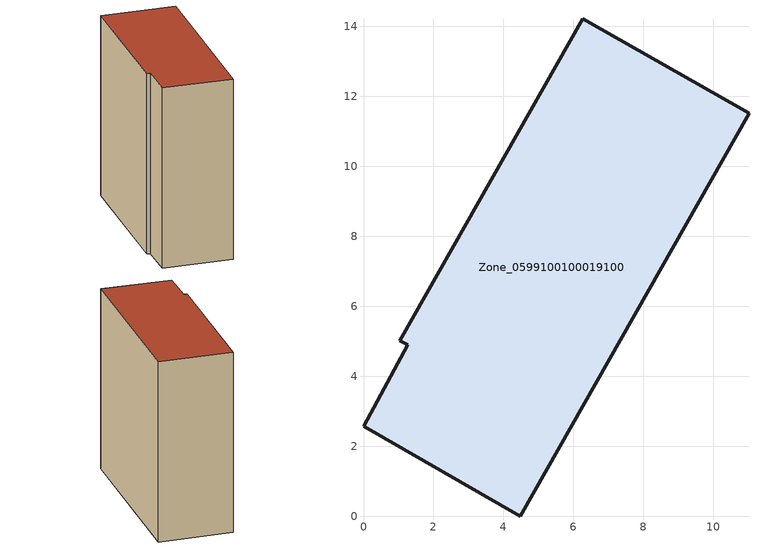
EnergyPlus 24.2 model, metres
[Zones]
Zone_0599100100019100
 floor ground (C_G): 6.27,14.22 11.02,11.52 4.47,0 0,2.58 1.26,4.9 1.04,5.01 z4.21
 wall outside (C_F): 4.47,0 11.02,11.52 6.27,14.22 1.04,5.01 1.26,4.9 0,2.58 4.47,0 z4.21:17.88
 roof outside (C_R): 11.02,11.52 6.27,14.22 1.04,5.01 1.26,4.9 0,2.58 4.47,0 z17.88
[BUILDING]
Pand.0599100100019100: North Axis=0; Terrain=City; Loads Convergence Tolerance Value=0.04; Temperature Convergence Tolerance Value=0.4; Solar Distribution=FullExterior; Maximum Number of Warmup Days=25; Minimum Number of Warmup Days=1
[Site:Location]
Rotterdam.The.Hague.AP_ZH_NLD Design_Conditions: Latitude=51.96; Longitude=4.45; Time Zone=1; Elevation=-4.5
[SITE:GROUNDTEMPERATURE:BUILDINGSURFACE]
18, 18, 18, 18, 18, 18, 18, 18, 18, 18, 18, 18
[MATERIAL] Thermal Absorptance=0.9; Solar Absorptance=0.7; Visible Absorptance=0.7
Name | Roughness | Thickness | Conductivity | Density | Specific Heat
G.TI.2015-2018 | MediumSmooth | 0.15 | 0.0428571 | 540 | 1210
F.TI.2015-2018 | Rough | 0.3 | 0.0666667 | 1920 | 840
R.TI.2015-2018 | MediumRough | 0.2 | 0.0333333 | 1500 | 1000
[CONSTRUCTION]
C_G: G.TI.2015-2018
C_F: F.TI.2015-2018
C_R: R.TI.2015-2018
[ZONE]
Zone_0599100100019100: Type=1; Multiplier=1; Ceiling Height=Autocalculate; Volume=Autocalculate; Floor Area=autocalculate; Part of Total Floor Area=Yes
[ZONEINFILTRATION:DESIGNFLOWRATE]
Infil_Zone_0599100100019100: Zone or ZoneList or Space or SpaceList=Zone_0599100100019100; Schedule=AlwaysOn; Design Flow Rate Calculation Method=Flow/Area; Flow Rate per Floor Area=0.0015; Constant Term Coefficient=1; Temperature Term Coefficient=0; Velocity Term Coefficient=0; Velocity Squared Term Coefficient=0
[HVACTEMPLATE:ZONE:IDEALLOADSAIRSYSTEM]
Zone_0599100100019100: Maximum Heating Supply Air Temperature=50; Minimum Cooling Supply Air Temperature=13; Maximum Heating Supply Air Humidity Ratio=0.0156; Minimum Cooling Supply Air Humidity Ratio=0.0077; Heating Limit=NoLimit; Cooling Limit=NoLimit; Dehumidification Control Type=ConstantSensibleHeatRatio; Cooling Sensible Heat Ratio=0.7; Dehumidification Setpoint=60; Humidification Control Type=None; Humidification Setpoint=30; Outdoor Air Method=None; Outdoor Air Flow Rate per Person=0.00944; Outdoor Air Flow Rate per Zone Floor Area=0; Outdoor Air Flow Rate per Zone=0; Demand Controlled Ventilation Type=None; Outdoor Air Economizer Type=NoEconomizer; Heat Recovery Type=None; Sensible Heat Recovery Effectiveness=0.7; Latent Heat Recovery Effectiveness=0.65
[ZONECONTROL:THERMOSTAT]
ThermostatControl_Zone_0599100100019100: Zone or ZoneList=Zone_0599100100019100; Control Type Schedule=DualSetpointControlType; Control 1=Thermostat_Zone_0599100100019100; Temperature Difference Between Cutout And Setpoint=0
[THERMOSTATSETPOINT:DUALSETPOINT]
Thermostat_Zone_0599100100019100: Heating Setpoint Temperature Schedule=HeatingSetpoint_Zone_0599100100019100; Cooling Setpoint Temperature Schedule=CoolingSetpoint_Zone_0599100100019100
[SCHEDULE:COMPACT]
HeatingSetpoint_Zone_0599100100019100: Through: 12/31, For: AllDays, Until: 24:00, 21
CoolingSetpoint_Zone_0599100100019100: Through: 12/31, For: AllDays, Until: 24:00, 24
DualSetpointControlType: Through: 12/31, For: AllDays, Until: 24:00, 4
AlwaysOn: Through: 12/31, For: AllDays, Until: 24:00, 1
